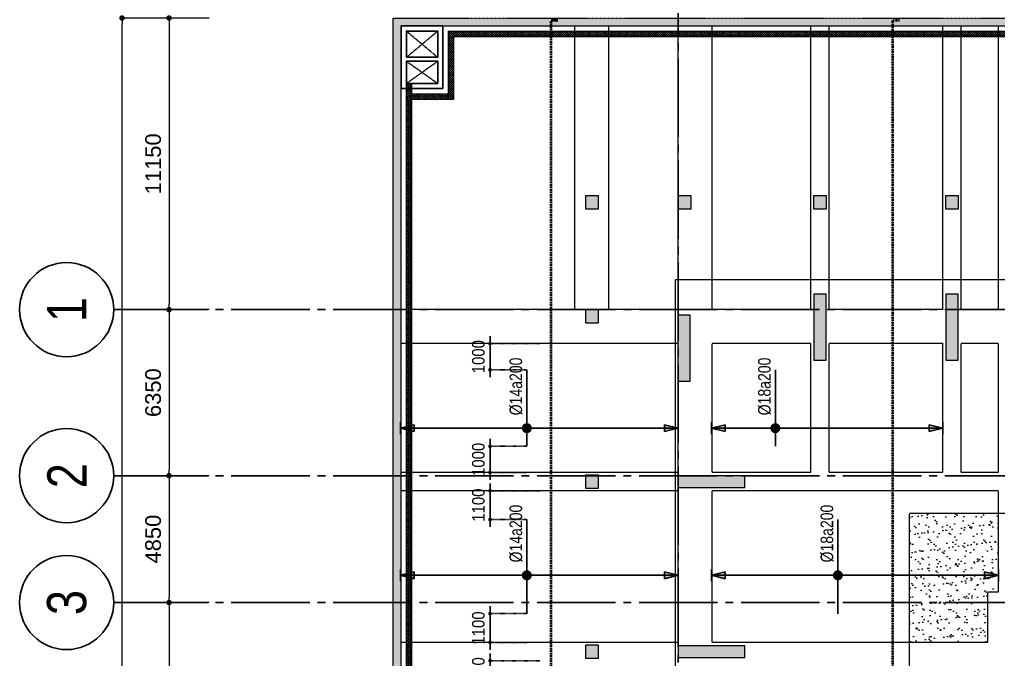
# Model space of a CAD drawing. Header units: millimetres. Extents: x -3819597 to -2591384, y 582389 to 820195.
# Drawn here: x -2791704 to -2754257, y 748856 to 773322 of the extents above; entities that cross this region are included whole.
import ezdxf
from ezdxf.enums import TextEntityAlignment as Align

# ---------------------------------------------------------------- set-up
doc = ezdxf.new("R2010")
doc.units = ezdxf.units.MM
doc.header["$MEASUREMENT"] = 0
for name, pattern in [('CENTER', [2, 1.25, -0.25, 0.25, -0.25]), ('CHG_XX_Cot_Ham 2$0$MB_Luoi truc$0$HTT Hidden 21', [3, 2, -1]), ('CHG_XX_Damsan_Ham 2$0$CHG_XX_Damsan_Ham 2$0$HIDDEN', [0.375, 0.25, -0.125]), ('CHG_XX_Luoi truc$0$MB_Luoi truc$0$Center101', [13, 10, -1, 1, -1]), ('DOT2', [0.125, 0, -0.125]), ('HIDDEN', [0.375, 0.25, -0.125])]:
    doc.linetypes.add(name, pattern=pattern)
doc.layers.get('0').update_dxf_attribs({"lineweight": 9})
doc.layers.get('Defpoints').update_dxf_attribs({"color": 10, "lineweight": 0})
for name, color, linetype in [('02HN. TEXT B', 1, 'Continuous'), ('08HN. SSS X', 6, 'Continuous'), ('12HN. GRID', 1, 'CENTER'), ('CHG_XX_Damsan_Ham 2$0$CHG_XX_Damsan_Ham 2$0$MEP-00-GENERAL-35', 2, 'Continuous'), ('CHG_XX_Luoi truc$0$Grid', 34, 'Continuous'), ('CHG_XX_Luoi truc$0$Grid Line', 8, 'CHG_XX_Luoi truc$0$MB_Luoi truc$0$Center101'), ('dim', 51, 'Continuous')]:
    doc.layers.add(name, color=color, linetype=linetype)
for name, color, linetype, lineweight in [('CHG_XX_Cot_Ham 2$0$MB_Luoi truc$0$Dim 300', 1, 'Continuous', 5), ('CHG_XX_Cot_Ham 2$0$NS-Pier-H2', 150, 'Continuous', 13), ('CHG_XX_Cot_Ham 2$0$NS-Pier-H2 @ 1', 150, 'Continuous', 13), ('CHG_XX_Cot_Ham 2$0$NS-Pier-H2 @ 150', 150, 'Continuous', 13), ("CHG_XX_Damsan_Ham 2$0$CHG_XX_Damsan_Ham 2$0$'S_General_Hidden_1 Thin", 1, 'CHG_XX_Damsan_Ham 2$0$CHG_XX_Damsan_Ham 2$0$HIDDEN', 18), ('CHG_XX_Damsan_Ham 2$0$CHG_XX_Damsan_Ham 2$0$CHG_XX_Damsan_Ham 2$0$Start net bao', 3, 'Continuous', 18), ('CHG_XX_Damsan_Ham 2$0$CHG_XX_Damsan_Ham 2$0$DBAO', 3, 'Continuous', 13), ('CHG_XX_Damsan_Ham 2$0$CHG_XX_Damsan_Ham 2$0$DMo', 9, 'CHG_XX_Damsan_Ham 2$0$CHG_XX_Damsan_Ham 2$0$HIDDEN', 9), ('CHG_XX_Damsan_Ham 2$0$CHG_XX_Damsan_Ham 2$0$DTE-MEP-H-SLAB TEXT', 3, 'Continuous', 0), ('CHG_XX_Damsan_Ham 2$0$CHG_XX_Damsan_Ham 2$0$mach ngung thi cong', 6, 'Continuous', 13), ('CHG_XX_Damsan_Ham 2$0$CHG_XX_Damsan_Ham 2$0$Start hatch', 8, 'Continuous', 25), ('CHG_XX_Damsan_Ham 2$0$CHG_XX_Damsan_Ham 2$0$Start net bao', 3, 'Continuous', 18), ('CHG_XX_Damsan_Ham 2$0$HATCH', 57, 'Continuous', 9), ('CHG_XX_Damsan_Ham 2$0$mach ngung thi cong', 6, 'Continuous', 13), ('thep chay suot', 5, 'HIDDEN', 40)]:
    doc.layers.add(name, color=color, linetype=linetype, lineweight=lineweight)
for name, color, linetype, lineweight, plot in [('CHG_XX_Cot_Ham 2$0$NS-Column-H2', 90, 'Continuous', 13, False), ('CHG_XX_Cot_Ham 2$0$NS-Column-H2 @ 1', 90, 'Continuous', 13, False), ('CHG_XX_Cot_Ham 2$0$NS-Column-H2 @ 150', 90, 'Continuous', 13, False)]:
    doc.layers.add(name, color=color, linetype=linetype, lineweight=lineweight, plot=plot)
doc.styles.add('[HN042014]STYLE', font='arial.ttf', dxfattribs={"width": 0.8})
doc.styles.add('CHG_XX_Cot_Ham 2$0$MB_Luoi truc$0$Arial_C', font='arial.ttf')
doc.styles.add('CHG_XX_Luoi truc$0$MB_Luoi truc$0$Grid A-F$0$VNI-HelveCB', font='VHELVCB_0.TTF')
doc.styles.add('MB_Luoi truc$0$Arial_C', font='arial.ttf', dxfattribs={"width": 0.85})
doc.dimstyles.new('200', dxfattribs={"dimscale": 200, "dimtxt": 2.4, "dimasz": 0.7, "dimexe": 0.0003, "dimexo": 0, "dimgap": 1, "dimtad": 1, "dimdec": 0, "dimzin": 12, "dimdsep": 46, "dimtxsty": 'MB_Luoi truc$0$Arial_C', "dimblk": 'MB_Luoi truc$0$_Dot', "dimcen": 0.5, "dimclrd": 256, "dimclre": 8, "dimclrt": 1, "dimadec": 0, "dimazin": 0, "dimtfac": 1, "dimtdec": 0, "dimtix": 1, "dimtmove": 2, "dimatfit": 3, "dimldrblk": 'MB_Luoi truc$0$HTT Arrow 30', "dimfxl": 1, "dimtolj": 1, "dimtzin": 0, "dimlwe": -1, "dimarcsym": 0})
doc.dimstyles.new('CHG_XX_Cot_Ham 2$0$MB_Luoi truc$0$Dim 300 (A1-A2)', dxfattribs={"dimscale": 300, "dimtxt": 2, "dimasz": 0.7, "dimexe": 0, "dimexo": 1, "dimgap": 1, "dimtad": 1, "dimdec": 0, "dimzin": 12, "dimdsep": 46, "dimtxsty": 'CHG_XX_Cot_Ham 2$0$MB_Luoi truc$0$Arial_C', "dimblk": 'CHG_XX_Cot_Ham 2$0$MB_Luoi truc$0$_Dot', "dimcen": 1, "dimclrd": 256, "dimclre": 256, "dimclrt": 3, "dimadec": 0, "dimazin": 0, "dimtfac": 1, "dimtdec": 0, "dimtix": 1, "dimtmove": 2, "dimatfit": 3, "dimldrblk": 'CHG_XX_Cot_Ham 2$0$MB_Luoi truc$0$HTT Arrow 30', "dimfxl": 1, "dimtolj": 1, "dimtzin": 0, "dimarcsym": 0})
pattern_1 = [(45, (273994.73, -8650), (-44.194174, 44.194174), []), (135, (273994.73, -8650), (-44.194174, -44.194174), [])]

# ---------------------------------------------------------------- blocks, each defined once
blk = doc.blocks.new('*U684')
at = {"layer": 'thep chay suot', "linetype": 'HIDDEN', "ltscale": 10}
blk.add_line((-12753, 0), (13628, 0), dxfattribs=at)
at = {"layer": 'thep chay suot', "linetype": 'ByBlock', "ltscale": 0.001}
blk.add_line((13628, 0), (13628, -87), dxfattribs=at)
at = {"layer": '02HN. TEXT B', "linetype": 'ByBlock', "style": '[HN042014]STYLE', "width": 0.8, "flags": 8}
blk.add_attdef('1', text='', height=160, dxfattribs=at).set_placement((-923, 185), align=Align.MIDDLE_LEFT)
blk.add_attdef('0', text='', height=160, dxfattribs=at).set_placement((-351, 11), align=Align.MIDDLE_CENTER)
at = {"layer": 'Defpoints', "color": 9, "linetype": 'ByBlock', "style": '[HN042014]STYLE', "width": 0.8, "flags": 9}
for tag, p in [('2', (-8371, -1066)), ('3', (-8371, -1471)), ('4', (-8371, -1876)), ('5', (-8371, -2266))]:
    blk.add_attdef(tag, text='', height=250, dxfattribs=at).set_placement(p, align=Align.MIDDLE_CENTER)
blk = doc.blocks.new('*U148')
at = {"layer": '12HN. GRID', "linetype": 'Continuous'}
h = blk.add_hatch(color=256, dxfattribs=at)
h.dxf.hatch_style = 1
h.paths.add_polyline_path([(-44, 1436), (44, 1436), (0, 1612)])
h = blk.add_hatch(color=256, dxfattribs=at)
h.dxf.hatch_style = 1
h.paths.add_polyline_path([(0, -1931), (44, -1755), (-44, -1755)])
at = {"layer": '08HN. SSS X', "linetype": 'ByBlock', "ltscale": 10}
for p, q in [((-230, 0), (745, 0)), ((-230, 0), (-230, 0)), ((745, 0), (745, 0))]:
    blk.add_line(p, q, dxfattribs=at)
at = {"layer": '12HN. GRID', "linetype": 'Continuous'}
for p, q in [((-75, 1612), (75, 1612)), ((-44, 1436), (0, 1612)), ((0, 1612), (0, -1931)), ((0, 1612), (44, 1436)), ((-44, 1436), (44, 1436)), ((-44, -1755), (44, -1755)), ((-44, -1755), (0, -1931)), ((0, -1931), (44, -1755)), ((-75, -1931), (75, -1931))]:
    blk.add_line(p, q, dxfattribs=at)
at = {"layer": '12HN. GRID', "linetype": 'Continuous', "const_width": 64, "flags": 128}
blk.add_lwpolyline([(-32, 0, 1), (32, 0, 1)], format="xyb", close=True, dxfattribs=at)
at = {"layer": '02HN. TEXT B', "linetype": 'ByBlock', "style": '[HN042014]STYLE', "width": 0.8, "flags": 8}
blk.add_attdef('1', text='', height=160, dxfattribs=at).set_placement((164, 140), align=Align.MIDDLE_LEFT)
blk.add_attdef('0', text='', height=160, dxfattribs=at).set_placement((1102, 160), align=Align.MIDDLE_CENTER)
at = {"layer": 'Defpoints', "color": 9, "linetype": 'ByBlock', "style": '[HN042014]STYLE', "width": 0.8, "flags": 9}
for tag, p in [('2', (2690, 2423)), ('3', (2690, 2018)), ('4', (2690, 1613)), ('5', (2690, 1223))]:
    blk.add_attdef(tag, text='', height=250, dxfattribs=at).set_placement(p, align=Align.MIDDLE_CENTER)
blk = doc.blocks.new('MB_Luoi truc$0$_Dot')
at = {"color": 0, "linetype": 'ByBlock', "lineweight": -2}
blk.add_line((-0.5, 0), (-1, 0), dxfattribs=at)
at = {"color": 0, "linetype": 'ByBlock', "const_width": 0.5}
blk.add_lwpolyline([(-0.25, 0, 1), (0.25, 0, 1)], format="xyb", close=True, dxfattribs=at)
blk = doc.blocks.new('*D149')
at = {"layer": 'Defpoints', "color": 0, "transparency": 16777216}
for p in [(-2771807, 760931), (-2773707, 759931), (-2772299, 759931)]:
    blk.add_point(p, dxfattribs=at)
at = {"layer": 'dim', "lineweight": -2, "transparency": 16777216}
for p, q in [((-2773707, 761071), (-2773707, 761211)), ((-2773707, 760931), (-2773707, 759931)), ((-2773707, 759791), (-2773707, 759651))]:
    blk.add_line(p, q, dxfattribs=at)
at = {"layer": 'dim', "color": 8, "linetype": 'DOT2', "transparency": 16777216}
for p, q in [((-2771807, 760931), (-2773707, 760931)), ((-2772299, 759931), (-2773707, 759931))]:
    blk.add_line(p, q, dxfattribs=at)
at = {"layer": 'dim', "lineweight": -2, "transparency": 16777216, "xscale": 140, "yscale": 140, "zscale": 140}
for p, rotation in [((-2773707, 760931), 270), ((-2773707, 759931), 90)]:
    blk.add_blockref('MB_Luoi truc$0$_Dot', p, dxfattribs=dict(at, rotation=rotation))
at = {"layer": 'dim', "color": 1, "transparency": 16777216, "insert": (-2774152, 760431), "char_height": 480, "attachment_point": 5, "rotation": 90, "style": 'MB_Luoi truc$0$Arial_C'}
blk.add_mtext('\\A1;1000', dxfattribs=at)
blk = doc.blocks.new('MB_Luoi truc$0$HTT Arrow 30')
blk.add_hatch(color=256).paths.add_polyline_path([(-2.5, 0.375), (-2.5, -0.375), (0, 0)])
at = {"color": 0, "linetype": 'ByBlock', "lineweight": -2}
for p, q in [((0, 0), (-2.5, 0.375)), ((-2.5, -0.375), (-2.5, 0.375)), ((0, 0), (-2.5, -0.375))]:
    blk.add_line(p, q, dxfattribs=at)
blk = doc.blocks.new('*D150')
at = {"layer": 'Defpoints', "color": 0, "transparency": 16777216}
for p in [(-2772299, 757006), (-2773707, 756006), (-2772299, 756006)]:
    blk.add_point(p, dxfattribs=at)
at = {"layer": 'dim', "lineweight": -2, "transparency": 16777216}
for p, q in [((-2773707, 757146), (-2773707, 757286)), ((-2773707, 757006), (-2773707, 756006)), ((-2773707, 755866), (-2773707, 755726))]:
    blk.add_line(p, q, dxfattribs=at)
at = {"layer": 'dim', "color": 8, "linetype": 'DOT2', "transparency": 16777216}
for p, q in [((-2772299, 757006), (-2773707, 757006)), ((-2772299, 756006), (-2773707, 756006))]:
    blk.add_line(p, q, dxfattribs=at)
at = {"layer": 'dim', "lineweight": -2, "transparency": 16777216, "xscale": 140, "yscale": 140, "zscale": 140}
for p, rotation in [((-2773707, 757006), 270), ((-2773707, 756006), 90)]:
    blk.add_blockref('MB_Luoi truc$0$_Dot', p, dxfattribs=dict(at, rotation=rotation))
at = {"layer": 'dim', "color": 1, "transparency": 16777216, "insert": (-2774152, 756506), "char_height": 480, "attachment_point": 5, "rotation": 90, "style": 'MB_Luoi truc$0$Arial_C'}
blk.add_mtext('\\A1;1000', dxfattribs=at)
blk = doc.blocks.new('*U152')
at = {"layer": '12HN. GRID', "linetype": 'Continuous'}
h = blk.add_hatch(color=256, dxfattribs=at)
h.dxf.hatch_style = 1
h.paths.add_polyline_path([(-44, 1436), (44, 1436), (0, 1612)])
h = blk.add_hatch(color=256, dxfattribs=at)
h.dxf.hatch_style = 1
h.paths.add_polyline_path([(0, -1931), (44, -1755), (-44, -1755)])
at = {"layer": '08HN. SSS X', "linetype": 'ByBlock', "ltscale": 10}
for p, q in [((-489, 0), (711, 0)), ((-489, 0), (-489, 0)), ((711, 0), (711, 0))]:
    blk.add_line(p, q, dxfattribs=at)
at = {"layer": '12HN. GRID', "linetype": 'Continuous'}
for p, q in [((-75, 1612), (75, 1612)), ((-44, 1436), (0, 1612)), ((0, 1612), (0, -1931)), ((0, 1612), (44, 1436)), ((-44, 1436), (44, 1436)), ((-44, -1755), (44, -1755)), ((-44, -1755), (0, -1931)), ((0, -1931), (44, -1755)), ((-75, -1931), (75, -1931))]:
    blk.add_line(p, q, dxfattribs=at)
at = {"layer": '12HN. GRID', "linetype": 'Continuous', "const_width": 64, "flags": 128}
blk.add_lwpolyline([(-32, 0, 1), (32, 0, 1)], format="xyb", close=True, dxfattribs=at)
at = {"layer": '02HN. TEXT B', "linetype": 'ByBlock', "style": '[HN042014]STYLE', "width": 0.8, "flags": 8}
blk.add_attdef('1', text='', height=160, dxfattribs=at).set_placement((164, 140), align=Align.MIDDLE_LEFT)
blk.add_attdef('0', text='', height=160, dxfattribs=at).set_placement((1102, 160), align=Align.MIDDLE_CENTER)
at = {"layer": 'Defpoints', "color": 9, "linetype": 'ByBlock', "style": '[HN042014]STYLE', "width": 0.8, "flags": 9}
for tag, p in [('2', (2690, 2423)), ('3', (2690, 2018)), ('4', (2690, 1613)), ('5', (2690, 1223))]:
    blk.add_attdef(tag, text='', height=250, dxfattribs=at).set_placement(p, align=Align.MIDDLE_CENTER)
blk = doc.blocks.new('*D151')
at = {"layer": 'Defpoints', "color": 0, "transparency": 16777216}
for p in [(-2771807, 755306), (-2773707, 754206), (-2772299, 754206)]:
    blk.add_point(p, dxfattribs=at)
at = {"layer": 'dim', "lineweight": -2, "transparency": 16777216}
for p, q in [((-2773707, 755446), (-2773707, 755586)), ((-2773707, 755306), (-2773707, 754206)), ((-2773707, 754066), (-2773707, 753926))]:
    blk.add_line(p, q, dxfattribs=at)
at = {"layer": 'dim', "color": 8, "linetype": 'DOT2', "transparency": 16777216}
for p, q in [((-2771807, 755306), (-2773707, 755306)), ((-2772299, 754206), (-2773707, 754206))]:
    blk.add_line(p, q, dxfattribs=at)
at = {"layer": 'dim', "lineweight": -2, "transparency": 16777216, "xscale": 140, "yscale": 140, "zscale": 140}
for p, rotation in [((-2773707, 755306), 270), ((-2773707, 754206), 90)]:
    blk.add_blockref('MB_Luoi truc$0$_Dot', p, dxfattribs=dict(at, rotation=rotation))
at = {"layer": 'dim', "color": 1, "transparency": 16777216, "insert": (-2774152, 754756), "char_height": 480, "attachment_point": 5, "rotation": 90, "style": 'MB_Luoi truc$0$Arial_C'}
blk.add_mtext('\\A1;1100', dxfattribs=at)
blk = doc.blocks.new('*D153')
at = {"layer": 'Defpoints', "color": 0, "transparency": 16777216}
for p in [(-2772299, 750606), (-2773707, 749506), (-2772299, 749506)]:
    blk.add_point(p, dxfattribs=at)
at = {"layer": 'dim', "lineweight": -2, "transparency": 16777216}
for p, q in [((-2773707, 750746), (-2773707, 750886)), ((-2773707, 750606), (-2773707, 749506)), ((-2773707, 749366), (-2773707, 749226))]:
    blk.add_line(p, q, dxfattribs=at)
at = {"layer": 'dim', "color": 8, "linetype": 'DOT2', "transparency": 16777216}
for p, q in [((-2772299, 750606), (-2773707, 750606)), ((-2772299, 749506), (-2773707, 749506))]:
    blk.add_line(p, q, dxfattribs=at)
at = {"layer": 'dim', "lineweight": -2, "transparency": 16777216, "xscale": 140, "yscale": 140, "zscale": 140}
for p, rotation in [((-2773707, 750606), 270), ((-2773707, 749506), 90)]:
    blk.add_blockref('MB_Luoi truc$0$_Dot', p, dxfattribs=dict(at, rotation=rotation))
at = {"layer": 'dim', "color": 1, "transparency": 16777216, "insert": (-2774152, 750056), "char_height": 480, "attachment_point": 5, "rotation": 90, "style": 'MB_Luoi truc$0$Arial_C'}
blk.add_mtext('\\A1;1100', dxfattribs=at)
blk = doc.blocks.new('*D154')
at = {"layer": 'Defpoints', "color": 0, "transparency": 16777216}
for p in [(-2771807, 748806), (-2773707, 747806), (-2772299, 747806)]:
    blk.add_point(p, dxfattribs=at)
at = {"layer": 'dim', "lineweight": -2, "transparency": 16777216}
for p, q in [((-2773707, 748946), (-2773707, 749086)), ((-2773707, 748806), (-2773707, 747806)), ((-2773707, 747666), (-2773707, 747526))]:
    blk.add_line(p, q, dxfattribs=at)
at = {"layer": 'dim', "color": 8, "linetype": 'DOT2', "transparency": 16777216}
for p, q in [((-2771807, 748806), (-2773707, 748806)), ((-2772299, 747806), (-2773707, 747806))]:
    blk.add_line(p, q, dxfattribs=at)
at = {"layer": 'dim', "lineweight": -2, "transparency": 16777216, "xscale": 140, "yscale": 140, "zscale": 140}
for p, rotation in [((-2773707, 748806), 270), ((-2773707, 747806), 90)]:
    blk.add_blockref('MB_Luoi truc$0$_Dot', p, dxfattribs=dict(at, rotation=rotation))
at = {"layer": 'dim', "color": 1, "transparency": 16777216, "insert": (-2774152, 748306), "char_height": 480, "attachment_point": 5, "rotation": 90, "style": 'MB_Luoi truc$0$Arial_C'}
blk.add_mtext('\\A1;1000', dxfattribs=at)
blk = doc.blocks.new('*U175')
at = {"layer": '12HN. GRID', "linetype": 'Continuous'}
h = blk.add_hatch(color=256, dxfattribs=at)
h.dxf.hatch_style = 1
h.paths.add_polyline_path([(-44, 1436), (44, 1436), (0, 1612)])
h = blk.add_hatch(color=256, dxfattribs=at)
h.dxf.hatch_style = 1
h.paths.add_polyline_path([(0, -2047), (44, -1871), (-44, -1871)])
at = {"layer": '08HN. SSS X', "linetype": 'ByBlock', "ltscale": 10}
for p, q in [((-489, 0), (711, 0)), ((-489, 0), (-489, 0)), ((711, 0), (711, 0))]:
    blk.add_line(p, q, dxfattribs=at)
at = {"layer": '12HN. GRID', "linetype": 'Continuous'}
for p, q in [((-75, 1612), (75, 1612)), ((-44, 1436), (0, 1612)), ((0, 1612), (0, -2047)), ((0, 1612), (44, 1436)), ((-44, 1436), (44, 1436)), ((-44, -1871), (44, -1871)), ((-44, -1871), (0, -2047)), ((0, -2047), (44, -1871)), ((-75, -2047), (75, -2047))]:
    blk.add_line(p, q, dxfattribs=at)
at = {"layer": '12HN. GRID', "linetype": 'Continuous', "const_width": 64, "flags": 128}
blk.add_lwpolyline([(-32, 0, 1), (32, 0, 1)], format="xyb", close=True, dxfattribs=at)
at = {"layer": '02HN. TEXT B', "linetype": 'ByBlock', "style": '[HN042014]STYLE', "width": 0.8, "flags": 8}
blk.add_attdef('1', text='', height=160, dxfattribs=at).set_placement((164, 140), align=Align.MIDDLE_LEFT)
blk.add_attdef('0', text='', height=160, dxfattribs=at).set_placement((1102, 160), align=Align.MIDDLE_CENTER)
at = {"layer": 'Defpoints', "color": 9, "linetype": 'ByBlock', "style": '[HN042014]STYLE', "width": 0.8, "flags": 9}
for tag, p in [('2', (2690, 2423)), ('3', (2690, 2018)), ('4', (2690, 1613)), ('5', (2690, 1223))]:
    blk.add_attdef(tag, text='', height=250, dxfattribs=at).set_placement(p, align=Align.MIDDLE_CENTER)
blk = doc.blocks.new('*U182')
at = {"layer": '12HN. GRID', "linetype": 'Continuous'}
h = blk.add_hatch(color=256, dxfattribs=at)
h.dxf.hatch_style = 1
h.paths.add_polyline_path([(-44, 638), (44, 638), (0, 814)])
h = blk.add_hatch(color=256, dxfattribs=at)
h.dxf.hatch_style = 1
h.paths.add_polyline_path([(0, -2136), (44, -1960), (-44, -1960)])
at = {"layer": '08HN. SSS X', "linetype": 'ByBlock', "ltscale": 10}
for p, q in [((-230, 0), (745, 0)), ((-230, 0), (-230, 0)), ((745, 0), (745, 0))]:
    blk.add_line(p, q, dxfattribs=at)
at = {"layer": '12HN. GRID', "linetype": 'Continuous'}
for p, q in [((-75, 814), (75, 814)), ((-44, 638), (0, 814)), ((0, 814), (0, -2136)), ((0, 814), (44, 638)), ((-44, 638), (44, 638)), ((-44, -1960), (44, -1960)), ((-44, -1960), (0, -2136)), ((0, -2136), (44, -1960)), ((-75, -2136), (75, -2136))]:
    blk.add_line(p, q, dxfattribs=at)
at = {"layer": '12HN. GRID', "linetype": 'Continuous', "const_width": 64, "flags": 128}
blk.add_lwpolyline([(-32, 0, 1), (32, 0, 1)], format="xyb", close=True, dxfattribs=at)
at = {"layer": '02HN. TEXT B', "linetype": 'ByBlock', "style": '[HN042014]STYLE', "width": 0.8, "flags": 8}
blk.add_attdef('1', text='', height=160, dxfattribs=at).set_placement((164, 140), align=Align.MIDDLE_LEFT)
blk.add_attdef('0', text='', height=160, dxfattribs=at).set_placement((1102, 160), align=Align.MIDDLE_CENTER)
at = {"layer": 'Defpoints', "color": 9, "linetype": 'ByBlock', "style": '[HN042014]STYLE', "width": 0.8, "flags": 9}
for tag, p in [('2', (2690, 1625)), ('3', (2690, 1221)), ('4', (2690, 816)), ('5', (2690, 425))]:
    blk.add_attdef(tag, text='', height=250, dxfattribs=at).set_placement(p, align=Align.MIDDLE_CENTER)
blk = doc.blocks.new('CHG_XX_Cot_Ham 2$0$MB_Luoi truc$0$_Dot')
at = {"color": 0, "linetype": 'ByBlock', "lineweight": -2}
blk.add_line((-0.5, 0), (-1, 0), dxfattribs=at)
at = {"color": 0, "linetype": 'ByBlock', "const_width": 0.5}
blk.add_lwpolyline([(-0.25, 0, 1), (0.25, 0, 1)], format="xyb", close=True, dxfattribs=at)
blk = doc.blocks.new('*D999')
at = {"layer": 'CHG_XX_Cot_Ham 2$0$MB_Luoi truc$0$Dim 300', "lineweight": -2, "transparency": 16777216}
for p, q in [((-17945, 163400), (-19478, 163400)), ((-19478, 163190), (-19478, 152460)), ((-17945, 152250), (-19478, 152250))]:
    blk.add_line(p, q, dxfattribs=at)
at = {"layer": 'Defpoints', "color": 0, "transparency": 16777216}
for p in [(-17645, 163400), (-19478, 152250), (-17645, 152250)]:
    blk.add_point(p, dxfattribs=at)
at = {"layer": 'CHG_XX_Cot_Ham 2$0$MB_Luoi truc$0$Dim 300', "lineweight": -2, "transparency": 16777216, "xscale": 210, "yscale": 210, "zscale": 210}
for p, rotation in [((-19478, 163400), 90), ((-19478, 152250), 270)]:
    blk.add_blockref('CHG_XX_Cot_Ham 2$0$MB_Luoi truc$0$_Dot', p, dxfattribs=dict(at, rotation=rotation))
at = {"layer": 'CHG_XX_Cot_Ham 2$0$MB_Luoi truc$0$Dim 300', "color": 3, "transparency": 16777216, "insert": (-20085, 157825), "char_height": 600, "attachment_point": 5, "rotation": 90, "style": 'CHG_XX_Cot_Ham 2$0$MB_Luoi truc$0$Arial_C'}
blk.add_mtext('\\A1;11150', dxfattribs=at)
blk = doc.blocks.new('CHG_XX_Cot_Ham 2$0$MB_Luoi truc$0$HTT Arrow 30')
blk.add_hatch(color=256).paths.add_polyline_path([(-2.5, 0.375), (-2.5, -0.375), (0, 0)])
at = {"color": 0, "linetype": 'ByBlock', "lineweight": -2}
for p, q in [((0, 0), (-2.5, 0.375)), ((-2.5, -0.375), (-2.5, 0.375)), ((0, 0), (-2.5, -0.375))]:
    blk.add_line(p, q, dxfattribs=at)
blk = doc.blocks.new('*D1000')
at = {"layer": 'CHG_XX_Cot_Ham 2$0$MB_Luoi truc$0$Dim 300', "lineweight": -2, "transparency": 16777216}
for p, q in [((-17945, 152250), (-19478, 152250)), ((-19478, 152040), (-19478, 146110)), ((-17945, 145900), (-19478, 145900))]:
    blk.add_line(p, q, dxfattribs=at)
at = {"layer": 'Defpoints', "color": 0, "transparency": 16777216}
for p in [(-17645, 152250), (-19478, 145900), (-17645, 145900)]:
    blk.add_point(p, dxfattribs=at)
at = {"layer": 'CHG_XX_Cot_Ham 2$0$MB_Luoi truc$0$Dim 300', "lineweight": -2, "transparency": 16777216, "xscale": 210, "yscale": 210, "zscale": 210}
for p, rotation in [((-19478, 152250), 90), ((-19478, 145900), 270)]:
    blk.add_blockref('CHG_XX_Cot_Ham 2$0$MB_Luoi truc$0$_Dot', p, dxfattribs=dict(at, rotation=rotation))
at = {"layer": 'CHG_XX_Cot_Ham 2$0$MB_Luoi truc$0$Dim 300', "color": 3, "transparency": 16777216, "insert": (-20085, 149075), "char_height": 600, "attachment_point": 5, "rotation": 90, "style": 'CHG_XX_Cot_Ham 2$0$MB_Luoi truc$0$Arial_C'}
blk.add_mtext('\\A1;6350', dxfattribs=at)
blk = doc.blocks.new('*D1001')
at = {"layer": 'CHG_XX_Cot_Ham 2$0$MB_Luoi truc$0$Dim 300', "lineweight": -2, "transparency": 16777216}
for p, q in [((-17945, 145900), (-19478, 145900)), ((-19478, 145690), (-19478, 141260)), ((-17945, 141050), (-19478, 141050))]:
    blk.add_line(p, q, dxfattribs=at)
at = {"layer": 'Defpoints', "color": 0, "transparency": 16777216}
for p in [(-17645, 145900), (-19478, 141050), (-17645, 141050)]:
    blk.add_point(p, dxfattribs=at)
at = {"layer": 'CHG_XX_Cot_Ham 2$0$MB_Luoi truc$0$Dim 300', "lineweight": -2, "transparency": 16777216, "xscale": 210, "yscale": 210, "zscale": 210}
for p, rotation in [((-19478, 145900), 90), ((-19478, 141050), 270)]:
    blk.add_blockref('CHG_XX_Cot_Ham 2$0$MB_Luoi truc$0$_Dot', p, dxfattribs=dict(at, rotation=rotation))
at = {"layer": 'CHG_XX_Cot_Ham 2$0$MB_Luoi truc$0$Dim 300', "color": 3, "transparency": 16777216, "insert": (-20085, 143475), "char_height": 600, "attachment_point": 5, "rotation": 90, "style": 'CHG_XX_Cot_Ham 2$0$MB_Luoi truc$0$Arial_C'}
blk.add_mtext('\\A1;4850', dxfattribs=at)
blk = doc.blocks.new('*D1002')
at = {"layer": 'CHG_XX_Cot_Ham 2$0$MB_Luoi truc$0$Dim 300', "lineweight": -2, "transparency": 16777216}
for p, q in [((-17945, 141050), (-19478, 141050)), ((-19478, 140840), (-19478, 130810)), ((-17945, 130600), (-19478, 130600))]:
    blk.add_line(p, q, dxfattribs=at)
at = {"layer": 'Defpoints', "color": 0, "transparency": 16777216}
for p in [(-17645, 141050), (-19478, 130600), (-17645, 130600)]:
    blk.add_point(p, dxfattribs=at)
at = {"layer": 'CHG_XX_Cot_Ham 2$0$MB_Luoi truc$0$Dim 300', "lineweight": -2, "transparency": 16777216, "xscale": 210, "yscale": 210, "zscale": 210}
for p, rotation in [((-19478, 141050), 90), ((-19478, 130600), 270)]:
    blk.add_blockref('CHG_XX_Cot_Ham 2$0$MB_Luoi truc$0$_Dot', p, dxfattribs=dict(at, rotation=rotation))
at = {"layer": 'CHG_XX_Cot_Ham 2$0$MB_Luoi truc$0$Dim 300', "color": 3, "transparency": 16777216, "insert": (-20085, 135825), "char_height": 600, "attachment_point": 5, "rotation": 90, "style": 'CHG_XX_Cot_Ham 2$0$MB_Luoi truc$0$Arial_C'}
blk.add_mtext('\\A1;10450', dxfattribs=at)
blk = doc.blocks.new('*D1020')
at = {"layer": 'CHG_XX_Cot_Ham 2$0$MB_Luoi truc$0$Dim 300', "lineweight": -2, "transparency": 16777216}
for p, q in [((-17945, 163400), (-21278, 163400)), ((-21278, -8790), (-21278, 163190)), ((-17945, -9000), (-21278, -9000))]:
    blk.add_line(p, q, dxfattribs=at)
at = {"layer": 'Defpoints', "color": 0, "transparency": 16777216}
for p in [(-21278, 163400), (-17645, 163400), (-17645, -9000)]:
    blk.add_point(p, dxfattribs=at)
at = {"layer": 'CHG_XX_Cot_Ham 2$0$MB_Luoi truc$0$Dim 300', "lineweight": -2, "transparency": 16777216, "xscale": 210, "yscale": 210, "zscale": 210}
for p, rotation in [((-21278, 163400), 90), ((-21278, -9000), 270)]:
    blk.add_blockref('CHG_XX_Cot_Ham 2$0$MB_Luoi truc$0$_Dot', p, dxfattribs=dict(at, rotation=rotation))
at = {"layer": 'CHG_XX_Cot_Ham 2$0$MB_Luoi truc$0$Dim 300', "color": 3, "transparency": 16777216, "insert": (-21885, 77200), "char_height": 600, "attachment_point": 5, "rotation": 90, "style": 'CHG_XX_Cot_Ham 2$0$MB_Luoi truc$0$Arial_C'}
blk.add_mtext('\\A1;172400', dxfattribs=at)
blk = doc.blocks.new('*U1035')
at = {"layer": 'CHG_XX_Cot_Ham 2$0$NS-Pier-H2 @ 1'}
h = blk.add_hatch(color=256, dxfattribs=at)
h.dxf.hatch_style = 1
h.paths.add_polyline_path([(450, 0), (0, 0), (0, -2550), (450, -2550)])
at = {"layer": 'CHG_XX_Cot_Ham 2$0$NS-Pier-H2 @ 150'}
h = blk.add_hatch(color=256, dxfattribs=at)
h.dxf.hatch_style = 1
h.paths.add_polyline_path([(450, 0), (0, 0), (0, -2550), (450, -2550)])
blk = doc.blocks.new('CHG_XX_Cot_Ham 2$0$Block A_C450x2250')
at = {"layer": 'CHG_XX_Cot_Ham 2$0$NS-Pier-H2'}
blk.add_lwpolyline([(450, -2550), (0, -2550), (0, 0), (450, 0)], close=True, dxfattribs=at)
blk.add_blockref('*U1035', (0, 0), dxfattribs=at)
blk = doc.blocks.new('*U1037')
at = {"layer": 'CHG_XX_Cot_Ham 2$0$NS-Column-H2 @ 1'}
h = blk.add_hatch(color=256, dxfattribs=at)
h.dxf.hatch_style = 1
h.paths.add_polyline_path([(-250, -250), (-250, 250), (250, 250), (250, -250)])
at = {"layer": 'CHG_XX_Cot_Ham 2$0$NS-Column-H2 @ 150'}
h = blk.add_hatch(color=256, dxfattribs=at)
h.dxf.hatch_style = 1
h.paths.add_polyline_path([(-250, -250), (-250, 250), (250, 250), (250, -250)])
blk = doc.blocks.new('CHG_XX_Cot_Ham 2$0$500x500')
at = {"layer": 'CHG_XX_Cot_Ham 2$0$NS-Column-H2'}
blk.add_lwpolyline([(250, -250), (250, 250), (-250, 250), (-250, -250)], close=True, dxfattribs=at)
blk.add_blockref('*U1037', (0, 0), dxfattribs=at)
blk = doc.blocks.new('*U1030')
at = {"layer": 'CHG_XX_Luoi truc$0$Grid Line'}
blk.add_line((0, 0), (0, 608), dxfattribs=at)
at = {"layer": 'CHG_XX_Luoi truc$0$Grid', "lineweight": -2, "style": 'CHG_XX_Luoi truc$0$MB_Luoi truc$0$Grid A-F$0$VNI-HelveCB'}
for tag, p in [('GRIDSUB', (0, 617)), ('GRID', (0, -9))]:
    blk.add_attdef(tag, text='', height=5, dxfattribs=at).set_placement(p, align=Align.MIDDLE)
blk = doc.blocks.new('*U1031')
at = {"layer": 'CHG_XX_Luoi truc$0$Grid', "lineweight": -2}
blk.add_line((0, 441), (0, 438), dxfattribs=at)
blk.add_circle((0, 447), 6, dxfattribs=at)
at = {"layer": 'CHG_XX_Luoi truc$0$Grid Line'}
blk.add_line((0, 0), (0, 438), dxfattribs=at)
at = {"layer": 'CHG_XX_Luoi truc$0$Grid', "lineweight": -2, "style": 'CHG_XX_Luoi truc$0$MB_Luoi truc$0$Grid A-F$0$VNI-HelveCB'}
for tag, p in [('GRIDSUB', (0, 447)), ('GRID', (0, -9))]:
    blk.add_attdef(tag, text='', height=5, dxfattribs=at).set_placement(p, align=Align.MIDDLE)
blk = doc.blocks.new('CHG_XX_Luoi truc')
at = {"layer": 'CHG_XX_Luoi truc$0$Grid', "xscale": 300, "yscale": 300, "zscale": 300}
blk.add_blockref('*U1030', (0, -12747), dxfattribs=at)
at = {"layer": 'CHG_XX_Luoi truc$0$Grid'}
ref = blk.add_blockref('*U1031', (110703, 152250), dxfattribs=dict(at, xscale=300.0000000000013, yscale=300.0000000000013, zscale=300.0000000000013, rotation=90))
ref.add_attrib('GRIDSUB', '1', dxfattribs={"lineweight": -2, "height": 1500, "rotation": 90, "style": 'CHG_XX_Luoi truc$0$MB_Luoi truc$0$Grid A-F$0$VNI-HelveCB'}).set_placement((-23397, 152250), align=Align.MIDDLE)
ref = blk.add_blockref('*U1031', (110703, 145900), dxfattribs=dict(at, xscale=300.0000000000013, yscale=300.0000000000013, zscale=300.0000000000013, rotation=90))
ref.add_attrib('GRIDSUB', '2', dxfattribs={"lineweight": -2, "height": 1500, "rotation": 90, "style": 'CHG_XX_Luoi truc$0$MB_Luoi truc$0$Grid A-F$0$VNI-HelveCB'}).set_placement((-23397, 145900), align=Align.MIDDLE)
ref = blk.add_blockref('*U1031', (110703, 141050), dxfattribs=dict(at, xscale=300.0000000000013, yscale=300.0000000000013, zscale=300.0000000000013, rotation=90))
ref.add_attrib('GRIDSUB', '3', dxfattribs={"lineweight": -2, "height": 1500, "rotation": 90, "style": 'CHG_XX_Luoi truc$0$MB_Luoi truc$0$Grid A-F$0$VNI-HelveCB'}).set_placement((-23397, 141050), align=Align.MIDDLE)
blk = doc.blocks.new('CHG_XX_Damsan_Ham 2$0$CHG_XX_Damsan_Ham 2$0$sdfsgdh')
at = {"layer": 'CHG_XX_Damsan_Ham 2$0$CHG_XX_Damsan_Ham 2$0$Start hatch', "ltscale": 0.5}
h = blk.add_hatch(dxfattribs=at)
h.set_pattern_fill('ANSI37', color=256, scale=500)
h.set_pattern_definition([(45, (273994.73, -7150), (-44.194174, 44.194174), []), (135, (273994.73, -7150), (-44.194174, -44.194174), [])])
h.paths.add_polyline_path([(42037, 2000), (1900, 2000), (1900, -400), (500, -400), (500, 0), (300, 0), (300, -600), (500, -600), (2100, -600), (2100, 1800), (42037, 1800)])
h = blk.add_hatch(dxfattribs=at)
h.set_pattern_fill('ANSI37', color=256, scale=500)
h.set_pattern_definition(pattern_1)
h.paths.add_polyline_path([(500, -600), (300, -600), (300, -21786), (500, -21786)])
h = blk.add_hatch(dxfattribs=at)
h.set_pattern_fill('ANSI37', color=256, scale=500)
h.set_pattern_definition(pattern_1)
h.paths.add_polyline_path([(500, -21786), (300, -21786), (300, -50027), (500, -50027)])
at = {"layer": 'CHG_XX_Damsan_Ham 2$0$CHG_XX_Damsan_Ham 2$0$DTE-MEP-H-SLAB TEXT', "color": 2, "ltscale": 0.5}
for p, q in [((1900, 2000), (42637, 2000)), ((1900, 2000), (1900, -400)), ((2100, 1800), (42037, 1800)), ((2100, 1800), (2100, -600)), ((500, 0), (300, 0)), ((500, 0), (500, -400)), ((500, -400), (1900, -400)), ((500, -600), (2100, -600))]:
    blk.add_line(p, q, dxfattribs=at)
at = {"layer": 'CHG_XX_Damsan_Ham 2$0$CHG_XX_Damsan_Ham 2$0$MEP-00-GENERAL-35'}
for points in [[(1700, -200), (1700, 2200), (100, 2200), (100, -200)], [(300, 1000), (300, 2000), (1500, 2000), (1500, 1000)], [(1500, 0), (1500, 850), (300, 850), (300, 0)]]:
    blk.add_lwpolyline(points, close=True, dxfattribs=at)
for points in [[(1900, -74750), (1900, -72550), (300, -72550), (300, 0)], [(2100, -74750), (2100, -72350), (500, -72350), (500, -600)]]:
    blk.add_lwpolyline(points, dxfattribs=at)
blk = doc.blocks.new('*U828')
at = {"layer": 'thep chay suot', "linetype": 'HIDDEN', "ltscale": 10}
blk.add_line((-12329, 0), (13628, 0), dxfattribs=at)
at = {"layer": 'thep chay suot', "linetype": 'ByBlock', "ltscale": 0.001}
blk.add_line((13628, 0), (13628, -87), dxfattribs=at)
at = {"layer": '02HN. TEXT B', "linetype": 'ByBlock', "style": '[HN042014]STYLE', "width": 0.8, "flags": 8}
blk.add_attdef('1', text='', height=160, dxfattribs=at).set_placement((-923, 185), align=Align.MIDDLE_LEFT)
blk.add_attdef('0', text='', height=160, dxfattribs=at).set_placement((-351, 11), align=Align.MIDDLE_CENTER)
at = {"layer": 'Defpoints', "color": 9, "linetype": 'ByBlock', "style": '[HN042014]STYLE', "width": 0.8, "flags": 9}
for tag, p in [('2', (-8371, -1066)), ('3', (-8371, -1471)), ('4', (-8371, -1876)), ('5', (-8371, -2266))]:
    blk.add_attdef(tag, text='', height=250, dxfattribs=at).set_placement(p, align=Align.MIDDLE_CENTER)
blk = doc.blocks.new('CHG_XX_Cot_Ham 2')
at = {"layer": 'CHG_XX_Cot_Ham 2$0$NS-Pier-H2'}
h = blk.add_hatch(color=256, dxfattribs=at)
h.dxf.hatch_style = 1
h.paths.add_polyline_path([(99639.2, 163400), (-10900, 163400), (-10900, 85450), (-300, 85450), (-300, 84050), (32350, 84050), (32350, -9000), (103575.5, -9000), (106050, -6022), (106050, 158254.3)])
h.paths.add_polyline_path([(99533.7, 163100), (105750, 158110.4), (105750, 90450), (105650, 90450), (105750, 90450), (105750, 13850), (105750, 13722.3), (105750, -5913.6), (103434.7, -8700), (93599.8, -8700), (93299.8, -8700), (32650, -8700), (32650, 84350), (0, 84350), (0, 85750), (-10600, 85750), (-10600, 163100), (93600, 163100)], flags=16)
for p, q in [((-10900, 85450), (-10900, 163400)), ((-10600, 85750), (-10600, 163100)), ((-10600, 163100), (99533.7, 163100))]:
    blk.add_line(p, q, dxfattribs=at)
at = {"layer": 'CHG_XX_Cot_Ham 2$0$NS-Pier-H2', "linetype": 'CHG_XX_Cot_Ham 2$0$MB_Luoi truc$0$HTT Hidden 21'}
blk.add_lwpolyline([(99639.2, 163400), (106050, 158254.3), (106050, -6022), (103575.5, -9000), (32350, -9000), (32350, 84050), (-300, 84050), (-300, 85450), (-10900, 85450), (-10900, 163400)], close=True, dxfattribs=at)
at = {"layer": 'CHG_XX_Cot_Ham 2$0$NS-Column-H2'}
for p in [(-3300, 156350), (250, 156350), (5425, 156350), (10475, 156350), (-3300, 152000), (-3300, 145675), (-3298.6, 139175)]:
    blk.add_blockref('CHG_XX_Cot_Ham 2$0$500x500', p, dxfattribs=at)
at = {"layer": 'CHG_XX_Cot_Ham 2$0$NS-Pier-H2'}
for name, p in [('CHG_XX_Luoi truc', (0, 0)), ('CHG_XX_Cot_Ham 2$0$Block A_C450x2250', (5200, 152850)), ('CHG_XX_Cot_Ham 2$0$Block A_C450x2250', (10250, 152850)), ('CHG_XX_Cot_Ham 2$0$Block A_C450x2250', (0, 152050))]:
    blk.add_blockref(name, p, dxfattribs=at)
at = {"layer": 'CHG_XX_Cot_Ham 2$0$NS-Pier-H2', "xscale": -1, "rotation": 90}
for p in [(0, 145900), (0, 139400)]:
    blk.add_blockref('CHG_XX_Cot_Ham 2$0$Block A_C450x2250', p, dxfattribs=at)
at = {"layer": 'CHG_XX_Cot_Ham 2$0$MB_Luoi truc$0$Dim 300'}
for base, p1, p2, picture, middle in [((-21278.2, 163400), (-17645.1, -9000), (-17645.1, 163400), '*D1020', (-21884.5, 77200)), ((-19478.2, 152250), (-17645.1, 163400), (-17645.1, 152250), '*D999', (-20084.5, 157825)), ((-19478.2, 145900), (-17645.1, 152250), (-17645.1, 145900), '*D1000', (-20084.7, 149075)), ((-19478.2, 141050), (-17645.1, 145900), (-17645.1, 141050), '*D1001', (-20084.5, 143475)), ((-19478.2, 130600), (-17645.1, 141050), (-17645.1, 130600), '*D1002', (-20084.5, 135825))]:
    dim = blk.add_linear_dim(base=base, p1=p1, p2=p2, angle=90, dimstyle='CHG_XX_Cot_Ham 2$0$MB_Luoi truc$0$Dim 300 (A1-A2)', dxfattribs=at)
    dim.commit()
    dim.dimension.update_dxf_attribs({"geometry": picture, "text_midpoint": middle})
blk = doc.blocks.new('CHG_XX_Damsan_Ham 2', base_point=(3089256, -609981))
at = {"layer": 'CHG_XX_Damsan_Ham 2$0$HATCH'}
h = blk.add_hatch(dxfattribs=at)
h.set_pattern_fill('AR-SAND', color=256, scale=262.5)
h.paths.add_polyline_path([(12250, 144450), (8850, 144450), (8850, 141050), (11850, 141050), (11850, 141450), (12250, 141450)])
h = blk.add_hatch(dxfattribs=at)
h.set_pattern_fill('AR-SAND', color=256, scale=262.5)
h.paths.add_polyline_path([(11850, 141050), (8850, 141050), (8850, 139525), (11850, 139525)])
at = {"layer": "CHG_XX_Damsan_Ham 2$0$CHG_XX_Damsan_Ham 2$0$'S_General_Hidden_1 Thin", "ltscale": 10}
for p, q in [((-3950, 152250), (-3950, 163100)), ((-2650, 152250), (-2650, 163100)), ((0, 152250), (0, 163100)), ((1300, 152250), (1300, 163100)), ((5075, 152850), (5075, 163100)), ((5775, 152250), (5775, 163100)), ((10125, 152250), (10125, 163100)), ((10825, 152250), (10825, 163100)), ((12250, 152850), (12250, 163100)), ((12250, 152250), (12250, 163100)), ((5075, 152250), (5075, 154285)), ((-3950, 152250), (-10600, 152250)), ((0, 152250), (-2650, 152250)), ((5075, 152250), (1300, 152250)), ((10132, 152250), (5775, 152250)), ((10825, 152250), (12250, 152250)), ((0, 150950), (-10600, 150950)), ((0, 150950), (-17, 150950)), ((0, 146025), (0, 150950)), ((1300, 146025), (1300, 150950)), ((5075, 150950), (1300, 150950)), ((5075, 146025), (5075, 150950)), ((5775, 146025), (5775, 150950)), ((10132, 150950), (5775, 150950)), ((10125, 146025), (10125, 150950)), ((12250, 150950), (10825, 150950)), ((10825, 146025), (10825, 150950)), ((12250, 146025), (12250, 150950)), ((0, 146025), (-10600, 146025)), ((5075, 146025), (1300, 146025)), ((10125, 146025), (5775, 146025)), ((12250, 146025), (10825, 146025)), ((0, 145325), (-10600, 145325)), ((0, 139525), (0, 145325)), ((0, 139525), (0, 145325)), ((12250, 145325), (1300, 145325)), ((1300, 139525), (1300, 145325)), ((12250, 141450), (12250, 145325)), ((8850, 130000), (8850, 144450)), ((21625, 144450), (8850, 144450)), ((12250, 141450), (11850, 141450)), ((11850, 139525), (11850, 141450)), ((0, 139525), (-10600, 139525)), ((11850, 139525), (1300, 139525))]:
    blk.add_line(p, q, dxfattribs=at)
at = {"layer": 'CHG_XX_Damsan_Ham 2$0$CHG_XX_Damsan_Ham 2$0$CHG_XX_Damsan_Ham 2$0$Start net bao'}
for points in [[(-10900, 85450), (-10900, 163400)], [(-10600, 85750), (-10600, 163100), (99534, 163100), (105750, 158106), (105750, 128050)]]:
    blk.add_lwpolyline(points, dxfattribs=at)
at = {"layer": 'CHG_XX_Damsan_Ham 2$0$CHG_XX_Damsan_Ham 2$0$DMo'}
for p, q in [((-10400, 161900), (-9200, 162900)), ((-10400, 162900), (-9200, 161900)), ((-10400, 160900), (-9200, 161750)), ((-10400, 161750), (-9200, 160900))]:
    blk.add_line(p, q, dxfattribs=at)
at = {"layer": 'CHG_XX_Damsan_Ham 2$0$CHG_XX_Damsan_Ham 2$0$mach ngung thi cong'}
blk.add_lwpolyline([(23700, 90148), (-100, 90150), (-100, 153400), (99650, 153400), (99650, 71950), (75851, 71950), (75851, 88800), (75851, 88800), (75851, 129600), (23700, 129600)], close=True, dxfattribs=at)
at = {"layer": 'CHG_XX_Damsan_Ham 2$0$CHG_XX_Damsan_Ham 2$0$Start net bao'}
for points in [[(-10900, 85450), (-10900, 163400)], [(-10600, 85750), (-10600, 163100), (99534, 163100), (105750, 158106), (105750, 128050)]]:
    blk.add_lwpolyline(points, dxfattribs=at)
at = {"layer": 'CHG_XX_Damsan_Ham 2$0$mach ngung thi cong'}
blk.add_lwpolyline([(23900, 90148), (-100, 90150), (-100, 153400), (99650, 153400), (99650, 71950), (75549, 71950), (75549, 88800), (75549, 88800), (75549, 129500), (23900, 129500)], close=True, dxfattribs=at)
at = {"layer": 'CHG_XX_Damsan_Ham 2$0$CHG_XX_Damsan_Ham 2$0$DBAO'}
blk.add_blockref('CHG_XX_Cot_Ham 2', (0, 0), dxfattribs=at)
at = {"layer": 'CHG_XX_Damsan_Ham 2$0$CHG_XX_Damsan_Ham 2$0$DTE-MEP-H-SLAB TEXT'}
blk.add_blockref('CHG_XX_Damsan_Ham 2$0$CHG_XX_Damsan_Ham 2$0$sdfsgdh', (-10700, 160900), dxfattribs=at)
at = {"layer": 'CHG_XX_Damsan_Ham 2$0$HATCH'}
blk.add_blockref('CHG_XX_Cot_Ham 2', (0, 0), dxfattribs=at)

msp = doc.modelspace()

# ---------------------------------------------------------------- block references
at = {"layer": '08HN. SSS X', "linetype": 'Continuous'}
ref = msp.add_blockref('*U148', (-2772298.6, 757696.7), dxfattribs=dict(at, xscale=3, yscale=3, zscale=3, rotation=90))
ref.add_attrib('1', '%%c14a200', dxfattribs={"layer": '02HN. TEXT B', "linetype": 'ByBlock', "height": 480, "rotation": 90, "style": '[HN042014]STYLE', "width": 0.8}).set_placement((-2772718.6, 758189.8), align=Align.MIDDLE_LEFT)
ref = msp.add_blockref('*U182', (-2762790.7, 757696.7), dxfattribs=dict(at, xscale=3, yscale=3, zscale=3, rotation=90))
ref.add_attrib('1', '%%c18a200', dxfattribs={"layer": '02HN. TEXT B', "linetype": 'ByBlock', "height": 480, "rotation": 90, "style": '[HN042014]STYLE', "width": 0.8}).set_placement((-2763210.7, 758189.8), align=Align.MIDDLE_LEFT)
ref = msp.add_blockref('*U152', (-2772298.6, 752071.7), dxfattribs=dict(at, xscale=3, yscale=3, zscale=3, rotation=90))
ref.add_attrib('1', '%%c14a200', dxfattribs={"layer": '02HN. TEXT B', "linetype": 'ByBlock', "height": 480, "rotation": 90, "style": '[HN042014]STYLE', "width": 0.8}).set_placement((-2772718.6, 752564.8), align=Align.MIDDLE_LEFT)
ref = msp.add_blockref('*U175', (-2760398.6, 752071.7), dxfattribs=dict(at, xscale=3, yscale=3, zscale=3, rotation=90))
ref.add_attrib('1', '%%c18a200', dxfattribs={"layer": '02HN. TEXT B', "linetype": 'ByBlock', "height": 480, "rotation": 90, "style": '[HN042014]STYLE', "width": 0.8}).set_placement((-2760818.6, 752564.8), align=Align.MIDDLE_LEFT)
at = {"layer": 'dim'}
msp.add_blockref('CHG_XX_Damsan_Ham 2', (322749.3, 0), dxfattribs=at)
at = {"layer": 'dim', "xscale": 3, "yscale": 3, "zscale": 3, "rotation": 90}
msp.add_blockref('*U828', (-2771371.6, 732419.4), dxfattribs=at)
at = {"layer": 'thep chay suot', "xscale": 3, "yscale": 3, "zscale": 3, "rotation": 90}
msp.add_blockref('*U684', (-2758295.9, 732419.4), dxfattribs=at)

# ---------------------------------------------------------------- dimensions: what is measured, and where the dimension line sits
at = {"layer": 'dim'}
for base, p1, p2, picture, middle in [((-2773707.1, 759931), (-2771806.7, 760931), (-2772298.6, 759931), '*D149', (-2774152.1, 760431)), ((-2773707.1, 756006), (-2772298.6, 757006), (-2772298.6, 756006), '*D150', (-2774152.1, 756506)), ((-2773707.1, 754206), (-2771806.7, 755306), (-2772298.6, 754206), '*D151', (-2774152.1, 754756)), ((-2773707.1, 749506), (-2772298.6, 750606), (-2772298.6, 749506), '*D153', (-2774152.1, 750056)), ((-2773707.1, 747806), (-2771806.7, 748806), (-2772298.6, 747806), '*D154', (-2774152.1, 748306))]:
    dim = msp.add_linear_dim(base=base, p1=p1, p2=p2, angle=90, dimstyle='200', dxfattribs=at)
    dim.commit()
    dim.dimension.update_dxf_attribs({"geometry": picture, "text_midpoint": middle})

doc.saveas('drawing.dxf')
